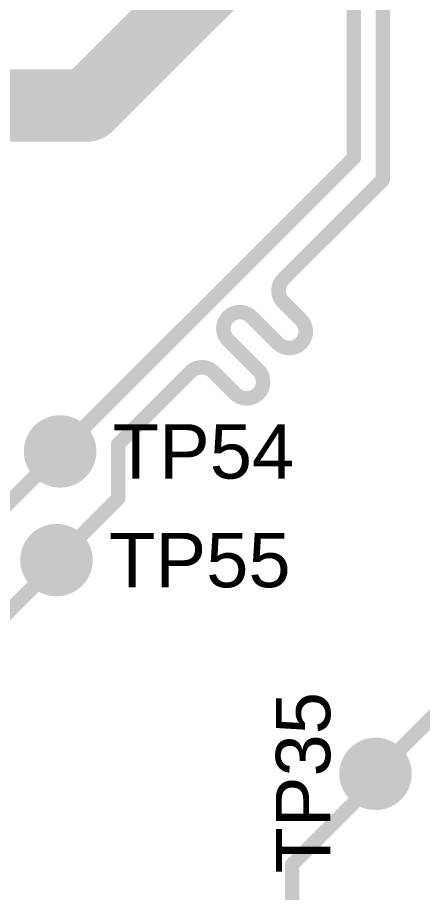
# Model space of a CAD drawing. Header units: inches. Extents: x -3 to 191, y -18 to 93.
# Drawn here: x 14.96 to 20.55, y 26.16 to 38.24 of the extents above; entities that cross this region are included whole.
import ezdxf

# ---------------------------------------------------------------- set-up
doc = ezdxf.new("R2010")
doc.units = ezdxf.units.IN
for name, color, linetype in [('Top Layer', 1, 'Continuous'), ('Top Overlay', 2, 'Continuous'), ('Top Solder', 216, 'Continuous')]:
    doc.layers.add(name, color=color, linetype=linetype)
doc.styles.add('Arial', font='', dxfattribs={"height": 0.2})
doc.styles.get('Arial').set_extended_font_data('Arial')

# ---------------------------------------------------------------- blocks, each defined once
blk = doc.blocks.new('PAD_RND_1MM_110')
at = {"layer": 'Top Layer'}
h = blk.add_hatch(color=1, dxfattribs=at)
edge = h.paths.add_edge_path()
edge.add_arc((0, 0), 0.499999, 0, 360)
at = {"layer": 'Top Solder'}
h = blk.add_hatch(color=216, dxfattribs=at)
edge = h.paths.add_edge_path()
edge.add_arc((0, 0), 0.499999, 0, 360)
blk = doc.blocks.new('PAD_RND_1MM_111')
at = {"layer": 'Top Layer'}
h = blk.add_hatch(color=1, dxfattribs=at)
edge = h.paths.add_edge_path()
edge.add_arc((0, 0), 0.499999, 0, 360)
at = {"layer": 'Top Solder'}
h = blk.add_hatch(color=216, dxfattribs=at)
edge = h.paths.add_edge_path()
edge.add_arc((0, 0), 0.499999, 0, 360)
blk = doc.blocks.new('PAD_RND_1MM_130')
at = {"layer": 'Top Layer'}
h = blk.add_hatch(color=1, dxfattribs=at)
edge = h.paths.add_edge_path()
edge.add_arc((0, 0), 0.499999, 0, 360)
at = {"layer": 'Top Solder'}
h = blk.add_hatch(color=216, dxfattribs=at)
edge = h.paths.add_edge_path()
edge.add_arc((0, 0), 0.499999, 0, 360)

msp = doc.modelspace()

# ---------------------------------------------------------------- linework, layer by layer
at = {"layer": 'Top Layer'}
for points in [[(19.59999636, 36.29999852, 0.1999996, 0.1999996, 0), (19.59999636, 42.78282528, 0.1999996, 0.1999996, 0)], [(19.99999556, 35.99999404, 0.1999996, 0.1999996, 0), (19.99999556, 42.61714108, 0.1999996, 0.1999996, 0)], [(15.9237553, 37.02375628, 1.00000054, 1.00000054, 0), (17.99999956, 39.10000054, 1.00000054, 1.00000054, 0)], [(12.7499999, 37.02375628, 1.00000054, 1.00000054, 0), (15.9237553, 37.02375628, 1.00000054, 1.00000054, 0)], [(19.4056889, 36.10569106, 0.1999996, 0.1999996, 0), (19.59999636, 36.29999852, 0.1999996, 0.1999996, 0)], [(16.75568658, 33.45568874, 0.1999996, 0.1999996, 0), (19.4056889, 36.10569106, 0.1999996, 0.1999996, 0)], [(19.05288798, 35.05288646, 0.1999996, 0.1999996, 0), (19.99999556, 35.99999404, 0.1999996, 0.1999996, 0)], [(18.62873338, 34.62873186, 0.1999996, 0.1999996, 0), (19.05288798, 35.05288646, 0.1999996, 0.1999996, 0)], [(18.62873338, 34.30770634, 0.1999996, 0.1999996, -0.4142135623730951), (18.62873338, 34.62873186, 0.1999996, 0.1999996, 0)], [(18.62873084, 34.3077038, 0.1999996, 0.1999996, 0), (18.62873338, 34.30770634, 0.1999996, 0.1999996, 0)], [(18.62873338, 34.30770634, 0.1999996, 0.1999996, 0), (18.87184186, 34.06459786, 0.1999996, 0.1999996, 0)], [(17.86790686, 33.78443586, 0.1999996, 0.1999996, -0.4142089275543016), (17.86790432, 34.10545884, 0.1999996, 0.1999996, 0)], [(17.86790432, 34.10545884, 0.1999996, 0.1999996, -0.4142135623730951), (18.18892984, 34.10545884, 0.1999996, 0.1999996, 0)], [(18.18892984, 34.10545884, 0.1999996, 0.1999996, 0), (18.55081634, 33.74357234, 0.1999996, 0.1999996, 0)], [(18.87184186, 34.06459786, 0.1999996, 0.1999996, -0.4142135623730951), (18.87184186, 33.74357234, 0.1999996, 0.1999996, 0)], [(17.86790432, 33.78443332, 0.1999996, 0.1999996, 0), (18.28299112, 33.36934652, 0.1999996, 0.1999996, 0)], [(18.87184186, 33.74357234, 0.1999996, 0.1999996, -0.4142089275543016), (18.55081888, 33.74357488, 0.1999996, 0.1999996, 0)], [(15.54999684, 32.249999, 0.1999996, 0.1999996, 0), (16.75568658, 33.45568874, 0.1999996, 0.1999996, 0)], [(17.34462876, 33.34462723999999, 0.1999996, 0.1999996, -0.4142135623730951), (17.66565428, 33.34462723999999, 0.1999996, 0.1999996, 0)], [(18.28299112, 33.36934652, 0.1999996, 0.1999996, -0.4142135623730951), (18.28299112, 33.048321, 0.1999996, 0.1999996, 0)], [(16.95288456, 32.95288304, 0.1999996, 0.1999996, 0), (17.34462876, 33.34462723999999, 0.1999996, 0.1999996, 0)], [(17.66565428, 33.34462723999999, 0.1999996, 0.1999996, 0), (17.96196306, 33.04831846, 0.1999996, 0.1999996, 0)], [(18.28298858, 33.04831846, 0.1999996, 0.1999996, -0.4142089275543016), (17.9619656, 33.048321, 0.1999996, 0.1999996, 0)], [(18.28298858, 33.04831846, 0.1999996, 0.1999996, 0), (18.28299112, 33.048321, 0.1999996, 0.1999996, 0)], [(16.34999778, 32.34999626, 0.1999996, 0.1999996, 0), (16.95288456, 32.95288304, 0.1999996, 0.1999996, 0)], [(16.34999778, 31.59999776, 0.1999996, 0.1999996, 0), (16.34999778, 32.34999626, 0.1999996, 0.1999996, 0)], [(14.69999854, 31.4000007, 0.1999996, 0.1999996, 0), (15.54999684, 32.249999, 0.1999996, 0.1999996, 0)], [(15.49999948, 30.74999946, 0.1999996, 0.1999996, 0), (16.34999778, 31.59999776, 0.1999996, 0.1999996, 0)], [(14.29999934, 29.49999942, 0.1999996, 0.1999996, 0), (15.54999684, 30.74999692, 0.1999996, 0.1999996, 0)], [(19.90000084, 27.80000028, 0.1999996, 0.1999996, 0), (21.99999918, 29.89999862, 0.1999996, 0.1999996, 0)], [(19.90000084, 27.70000048, 0.1999996, 0.1999996, 0), (19.90000084, 27.80000028, 0.1999996, 0.1999996, 0)], [(18.75000314, 26.55000278, 0.1999996, 0.1999996, 0), (19.90000084, 27.70000048, 0.1999996, 0.1999996, 0)], [(18.75000314, 25.05000324, 0.1999996, 0.1999996, 0), (18.75000314, 26.55000278, 0.1999996, 0.1999996, 0)]]:
    msp.add_lwpolyline(points, format="xyseb", dxfattribs=at)
for points in [[(15.6737558, 37.02375628, 0.499999, 0.499999, 1), (16.1737548, 37.02375628, 0.499999, 0.499999, 1)], [(15.6737558, 37.02375628, 0.499999, 0.499999, 1), (16.1737548, 37.02375628, 0.499999, 0.499999, 1)], [(19.54999646, 36.29999852, 0.0999998, 0.0999998, 1), (19.64999626, 36.29999852, 0.0999998, 0.0999998, 1)], [(19.54999646, 36.29999852, 0.0999998, 0.0999998, 1), (19.64999626, 36.29999852, 0.0999998, 0.0999998, 1)], [(19.355689, 36.10569106, 0.0999998, 0.0999998, 1), (19.4556888, 36.10569106, 0.0999998, 0.0999998, 1)], [(19.355689, 36.10569106, 0.0999998, 0.0999998, 1), (19.4556888, 36.10569106, 0.0999998, 0.0999998, 1)], [(19.94999566, 35.99999404, 0.0999998, 0.0999998, 1), (20.04999546, 35.99999404, 0.0999998, 0.0999998, 1)], [(19.94999566, 35.99999404, 0.0999998, 0.0999998, 1), (20.04999546, 35.99999404, 0.0999998, 0.0999998, 1)], [(19.00288808, 35.05288646, 0.0999998, 0.0999998, 1), (19.10288788, 35.05288646, 0.0999998, 0.0999998, 1)], [(19.00288808, 35.05288646, 0.0999998, 0.0999998, 1), (19.10288788, 35.05288646, 0.0999998, 0.0999998, 1)], [(18.57873348, 34.62873186, 0.0999998, 0.0999998, 1), (18.67873328, 34.62873186, 0.0999998, 0.0999998, 1)], [(18.57873348, 34.62873186, 0.0999998, 0.0999998, 1), (18.67873328, 34.62873186, 0.0999998, 0.0999998, 1)], [(18.57873094, 34.3077038, 0.0999998, 0.0999998, 1), (18.67873074, 34.3077038, 0.0999998, 0.0999998, 1)], [(18.57873348, 34.30770634, 0.0999998, 0.0999998, 1), (18.67873328, 34.30770634, 0.0999998, 0.0999998, 1)], [(18.57873348, 34.30770634, 0.0999998, 0.0999998, 1), (18.67873328, 34.30770634, 0.0999998, 0.0999998, 1)], [(18.57873348, 34.30770634, 0.0999998, 0.0999998, 1), (18.67873328, 34.30770634, 0.0999998, 0.0999998, 1)], [(17.81790442, 34.10545884, 0.0999998, 0.0999998, 1), (17.91790422, 34.10545884, 0.0999998, 0.0999998, 1)], [(17.81790442, 34.10545884, 0.0999998, 0.0999998, 1), (17.91790422, 34.10545884, 0.0999998, 0.0999998, 1)], [(18.13892994, 34.10545884, 0.0999998, 0.0999998, 1), (18.23892974, 34.10545884, 0.0999998, 0.0999998, 1)], [(18.13892994, 34.10545884, 0.0999998, 0.0999998, 1), (18.23892974, 34.10545884, 0.0999998, 0.0999998, 1)], [(18.82184196, 34.06459786, 0.0999998, 0.0999998, 1), (18.92184176, 34.06459786, 0.0999998, 0.0999998, 1)], [(18.82184196, 34.06459786, 0.0999998, 0.0999998, 1), (18.92184176, 34.06459786, 0.0999998, 0.0999998, 1)], [(17.81790442, 33.78443332, 0.0999998, 0.0999998, 1), (17.91790422, 33.78443332, 0.0999998, 0.0999998, 1)], [(17.81790696, 33.78443586, 0.0999998, 0.0999998, 1), (17.91790676, 33.78443586, 0.0999998, 0.0999998, 1)], [(18.50081644, 33.74357234, 0.0999998, 0.0999998, 1), (18.60081624, 33.74357234, 0.0999998, 0.0999998, 1)], [(18.50081898, 33.74357488, 0.0999998, 0.0999998, 1), (18.60081878, 33.74357488, 0.0999998, 0.0999998, 1)], [(18.82184196, 33.74357234, 0.0999998, 0.0999998, 1), (18.92184176, 33.74357234, 0.0999998, 0.0999998, 1)], [(18.82184196, 33.74357234, 0.0999998, 0.0999998, 1), (18.92184176, 33.74357234, 0.0999998, 0.0999998, 1)], [(16.70568668, 33.45568874, 0.0999998, 0.0999998, 1), (16.80568648, 33.45568874, 0.0999998, 0.0999998, 1)], [(16.70568668, 33.45568874, 0.0999998, 0.0999998, 1), (16.80568648, 33.45568874, 0.0999998, 0.0999998, 1)], [(18.23299122, 33.36934652, 0.0999998, 0.0999998, 1), (18.33299102, 33.36934652, 0.0999998, 0.0999998, 1)], [(18.23299122, 33.36934652, 0.0999998, 0.0999998, 1), (18.33299102, 33.36934652, 0.0999998, 0.0999998, 1)], [(17.29462886, 33.34462723999999, 0.0999998, 0.0999998, 1), (17.39462866, 33.34462723999999, 0.0999998, 0.0999998, 1)], [(17.29462886, 33.34462723999999, 0.0999998, 0.0999998, 1), (17.39462866, 33.34462723999999, 0.0999998, 0.0999998, 1)], [(17.61565438, 33.34462723999999, 0.0999998, 0.0999998, 1), (17.71565418, 33.34462723999999, 0.0999998, 0.0999998, 1)], [(17.61565438, 33.34462723999999, 0.0999998, 0.0999998, 1), (17.71565418, 33.34462723999999, 0.0999998, 0.0999998, 1)], [(17.91196316, 33.04831846, 0.0999998, 0.0999998, 1), (18.01196296, 33.04831846, 0.0999998, 0.0999998, 1)], [(17.9119657, 33.048321, 0.0999998, 0.0999998, 1), (18.0119655, 33.048321, 0.0999998, 0.0999998, 1)], [(18.23298868, 33.04831846, 0.0999998, 0.0999998, 1), (18.33298848, 33.04831846, 0.0999998, 0.0999998, 1)], [(18.23298868, 33.04831846, 0.0999998, 0.0999998, 1), (18.33298848, 33.04831846, 0.0999998, 0.0999998, 1)], [(18.23299122, 33.048321, 0.0999998, 0.0999998, 1), (18.33299102, 33.048321, 0.0999998, 0.0999998, 1)], [(18.23299122, 33.048321, 0.0999998, 0.0999998, 1), (18.33299102, 33.048321, 0.0999998, 0.0999998, 1)], [(16.90288466, 32.95288304, 0.0999998, 0.0999998, 1), (17.00288446, 32.95288304, 0.0999998, 0.0999998, 1)], [(16.90288466, 32.95288304, 0.0999998, 0.0999998, 1), (17.00288446, 32.95288304, 0.0999998, 0.0999998, 1)], [(16.29999788, 32.34999626, 0.0999998, 0.0999998, 1), (16.39999768, 32.34999626, 0.0999998, 0.0999998, 1)], [(16.29999788, 32.34999626, 0.0999998, 0.0999998, 1), (16.39999768, 32.34999626, 0.0999998, 0.0999998, 1)], [(15.49999694, 32.249999, 0.0999998, 0.0999998, 1), (15.59999674, 32.249999, 0.0999998, 0.0999998, 1)], [(15.49999694, 32.249999, 0.0999998, 0.0999998, 1), (15.59999674, 32.249999, 0.0999998, 0.0999998, 1)], [(16.29999788, 31.59999776, 0.0999998, 0.0999998, 1), (16.39999768, 31.59999776, 0.0999998, 0.0999998, 1)], [(16.29999788, 31.59999776, 0.0999998, 0.0999998, 1), (16.39999768, 31.59999776, 0.0999998, 0.0999998, 1)], [(15.44999958, 30.74999946, 0.0999998, 0.0999998, 1), (15.54999938, 30.74999946, 0.0999998, 0.0999998, 1)], [(15.49999694, 30.74999692, 0.0999998, 0.0999998, 1), (15.59999674, 30.74999692, 0.0999998, 0.0999998, 1)], [(19.85000094, 27.80000028, 0.0999998, 0.0999998, 1), (19.95000074, 27.80000028, 0.0999998, 0.0999998, 1)], [(19.85000094, 27.80000028, 0.0999998, 0.0999998, 1), (19.95000074, 27.80000028, 0.0999998, 0.0999998, 1)], [(19.85000094, 27.70000048, 0.0999998, 0.0999998, 1), (19.95000074, 27.70000048, 0.0999998, 0.0999998, 1)], [(19.85000094, 27.70000048, 0.0999998, 0.0999998, 1), (19.95000074, 27.70000048, 0.0999998, 0.0999998, 1)], [(18.70000324, 26.55000278, 0.0999998, 0.0999998, 1), (18.80000304, 26.55000278, 0.0999998, 0.0999998, 1)], [(18.70000324, 26.55000278, 0.0999998, 0.0999998, 1), (18.80000304, 26.55000278, 0.0999998, 0.0999998, 1)]]:
    msp.add_lwpolyline(points, format="xyseb", close=True, dxfattribs=at)

# ---------------------------------------------------------------- block references
at = {"rotation": 90}
for name, p in [('PAD_RND_1MM_111', (15.54999684, 32.249999)), ('PAD_RND_1MM_110', (15.49999948, 30.74999946)), ('PAD_RND_1MM_130', (19.90000084, 27.80000028))]:
    msp.add_blockref(name, p, dxfattribs=at)

# ---------------------------------------------------------------- texts
at = {"layer": 'Top Overlay', "style": 'Arial'}
for s, p in [('TP54', (16.27543862, 31.8751204)), ('TP55', (16.22544126, 30.37512086))]:
    msp.add_text(s, height=0.75000104, dxfattribs=at).set_placement(p)
msp.add_text('TP35', height=0.75000104, rotation=90, dxfattribs=at).set_placement((19.2748789, 26.42544118))

doc.saveas('drawing.dxf')
